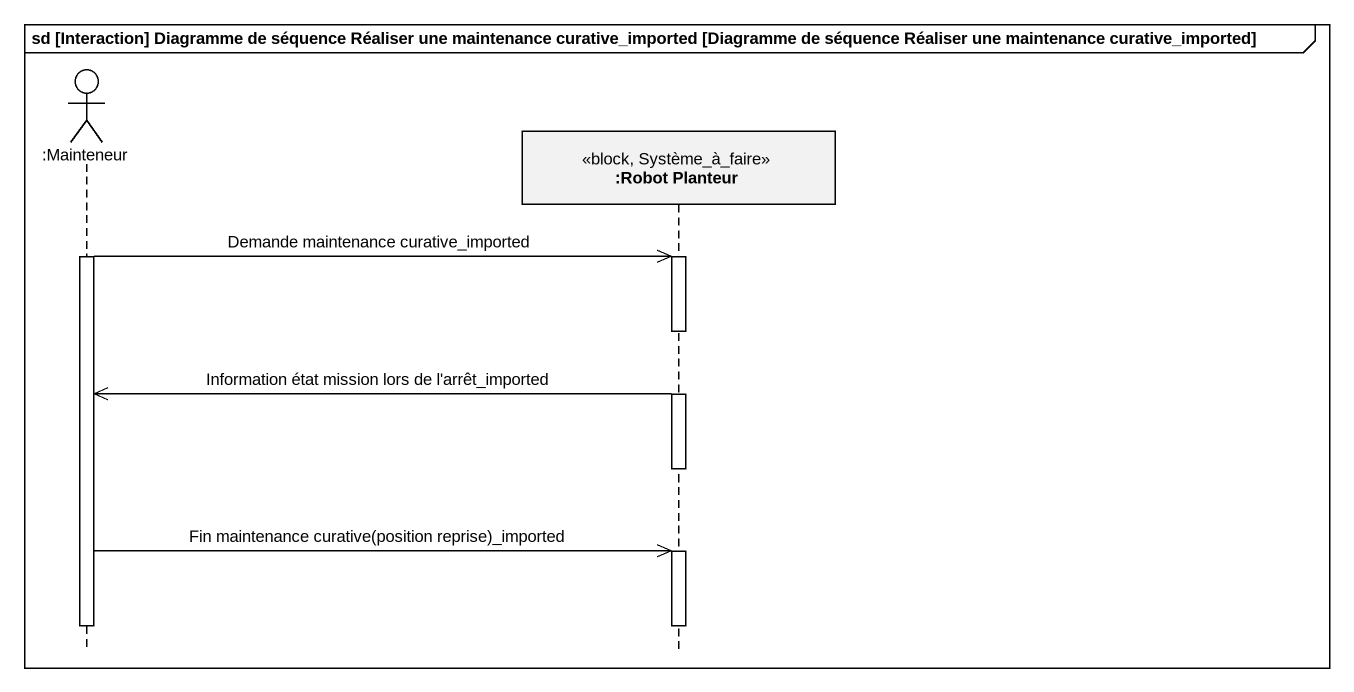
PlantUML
@startuml
mainframe sd [Interaction] Diagramme de séquence Réaliser une maintenance curative_imported [Diagramme de séquence Réaliser une maintenance curative_imported]
hide footbox
actor ":Mainteneur" as Mainteneur
participant ":Robot Planteur" as Robot_Planteur <<block, Système_à_faire>>

activate Mainteneur
Mainteneur ->> Robot_Planteur : Demande maintenance curative_imported
activate Robot_Planteur
Robot_Planteur ->> Mainteneur : Information état mission lors de l'arrêt_imported
deactivate Robot_Planteur
Mainteneur ->> Robot_Planteur : Fin maintenance curative(position reprise)_imported
activate Robot_Planteur
deactivate Robot_Planteur
deactivate Mainteneur
@enduml
